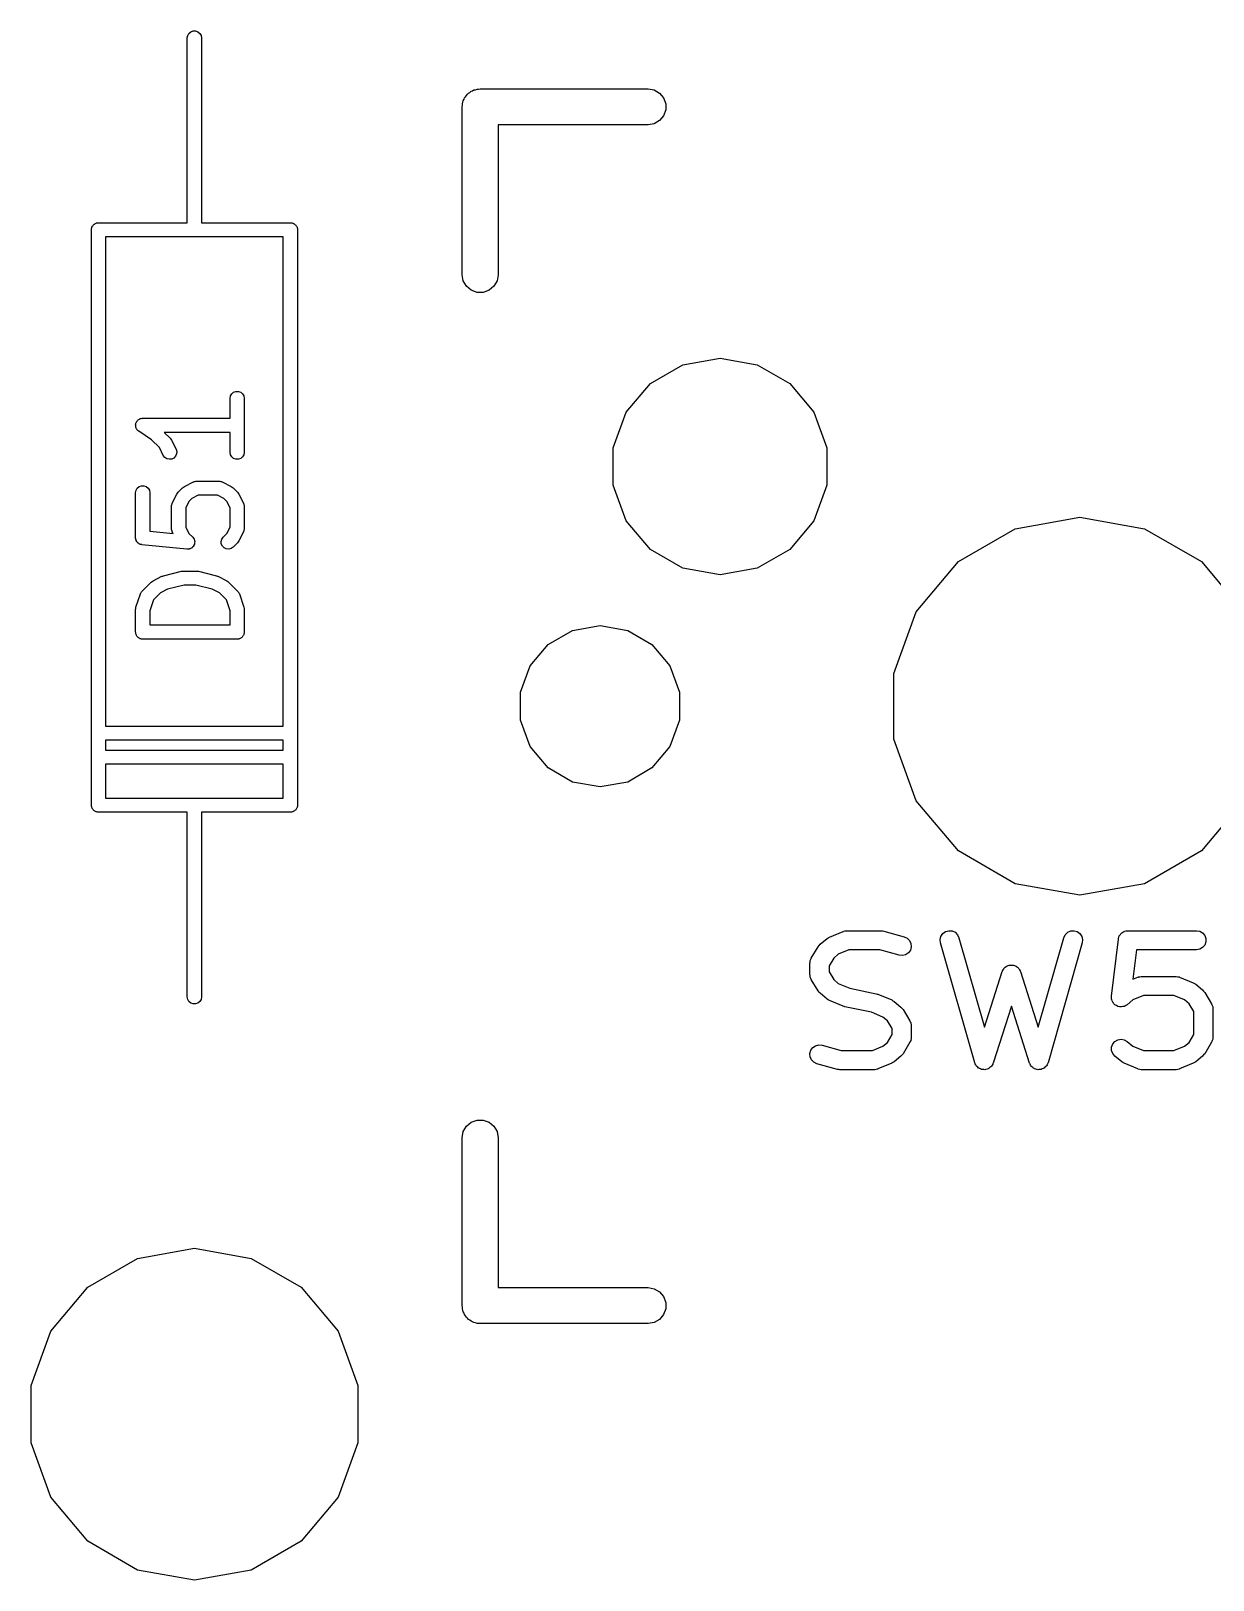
# Model space of a CAD drawing. Extents: x 30 to 168, y -145 to -27.
# Drawn here: x 31.27 to 43.78, y -145.26 to -128.85 of the extents above; entities that cross this region are included whole.
import ezdxf

# ---------------------------------------------------------------- set-up
doc = ezdxf.new("R2010")
doc.units = 0
doc.header["$MEASUREMENT"] = 0
doc.layers.add('BLACK', color=7, linetype='CONTINUOUS')

msp = doc.modelspace()

# ---------------------------------------------------------------- linework, layer by layer
at = {"layer": 'Black'}
for p, q in [((32.925, -128.92), (32.9295, -128.894)), ((32.925, -130.19), (32.925, -128.92)), ((32.9295, -128.894), (32.9425, -128.872)), ((32.9425, -128.872), (32.9625, -128.855)), ((32.9625, -128.855), (32.987, -128.846)), ((32.987, -128.846), (33.013, -128.846)), ((33.013, -128.846), (33.0375, -128.855)), ((33.0375, -128.855), (33.0575, -128.872)), ((33.0575, -128.872), (33.0705, -128.894)), ((33.0705, -128.894), (33.075, -128.92)), ((33.075, -128.92), (33.075, -130.19)), ((35.9297, -129.485), (35.9454, -129.479)), ((35.9454, -129.479), (35.9598, -129.471)), ((35.9598, -129.471), (35.9763, -129.468)), ((35.9763, -129.468), (35.9919, -129.462)), ((35.9919, -129.462), (36.0086, -129.462)), ((36.0086, -129.462), (36.025, -129.459)), ((36.025, -129.459), (37.803, -129.459)), ((37.803, -129.459), (37.8682, -129.471)), ((37.8682, -129.471), (37.9255, -129.504)), ((35.8345, -129.65), (35.8374, -129.634)), ((35.8374, -129.617), (35.8431, -129.601)), ((35.8374, -129.634), (35.8374, -129.617)), ((35.8431, -129.601), (35.846, -129.585)), ((35.846, -129.585), (35.8543, -129.57)), ((35.8543, -129.57), (35.86, -129.555)), ((35.86, -129.555), (35.8707, -129.542)), ((35.8707, -129.542), (35.8791, -129.528)), ((35.8791, -129.528), (35.8918, -129.517)), ((35.8918, -129.517), (35.9025, -129.504)), ((35.9025, -129.504), (35.917, -129.496)), ((35.917, -129.496), (35.9297, -129.485)), ((37.9255, -129.504), (37.968, -129.555)), ((37.968, -129.555), (37.9906, -129.617)), ((37.9906, -129.617), (37.9906, -129.683)), ((35.8345, -131.428), (35.8345, -129.65)), ((37.9255, -129.796), (37.8682, -129.829)), ((37.968, -129.745), (37.9255, -129.796)), ((37.9906, -129.683), (37.968, -129.745)), ((37.803, -129.84), (36.2155, -129.84)), ((36.2155, -129.84), (36.2155, -131.428)), ((37.8682, -129.829), (37.803, -129.84)), ((32.925, -130.877), (32.925, -130.19)), ((33.075, -130.19), (33.075, -130.877)), ((31.909, -130.952), (31.9101, -130.946)), ((31.909, -137.048), (31.909, -130.952)), ((31.9101, -130.939), (31.9124, -130.933)), ((31.9101, -130.946), (31.9101, -130.939)), ((31.9124, -130.933), (31.9135, -130.926)), ((31.9135, -130.926), (31.9168, -130.921)), ((31.9168, -130.921), (31.919, -130.915)), ((31.919, -130.915), (31.9233, -130.909)), ((31.9233, -130.909), (31.9265, -130.904)), ((31.9265, -130.904), (31.9316, -130.9)), ((31.9316, -130.9), (31.9358, -130.895)), ((31.9358, -130.895), (31.9415, -130.891)), ((31.9415, -130.891), (31.9465, -130.887)), ((31.9465, -130.887), (31.9527, -130.885)), ((31.9527, -130.885), (31.9583, -130.882)), ((31.9583, -130.882), (31.9648, -130.88)), ((31.9648, -130.88), (31.971, -130.878)), ((31.971, -130.878), (31.9775, -130.878)), ((31.9775, -130.878), (31.984, -130.877)), ((31.984, -130.877), (32.925, -130.877)), ((33.075, -130.877), (34.016, -130.877)), ((34.016, -130.877), (34.0225, -130.878)), ((34.0225, -130.878), (34.029, -130.878)), ((34.029, -130.878), (34.0352, -130.88)), ((34.0352, -130.88), (34.0417, -130.882)), ((34.0417, -130.882), (34.0473, -130.885)), ((34.0473, -130.885), (34.0535, -130.887)), ((34.0535, -130.887), (34.0585, -130.891)), ((34.0585, -130.891), (34.0642, -130.895)), ((34.0642, -130.895), (34.0684, -130.9)), ((34.0684, -130.9), (34.0735, -130.904)), ((34.0735, -130.904), (34.0767, -130.909)), ((34.0767, -130.909), (34.081, -130.915)), ((34.081, -130.915), (34.0832, -130.921)), ((34.0832, -130.921), (34.0865, -130.926)), ((34.0865, -130.926), (34.0876, -130.933)), ((34.0876, -130.933), (34.0899, -130.939)), ((34.0899, -130.939), (34.0899, -130.946)), ((34.0899, -130.946), (34.091, -130.952)), ((34.091, -130.952), (34.091, -137.048)), ((33, -131.027), (32.059, -131.027)), ((32.059, -131.027), (32.059, -136.211)), ((33.941, -131.027), (33, -131.027)), ((33.941, -136.211), (33.941, -131.027)), ((35.846, -131.493), (35.8345, -131.428)), ((36.2155, -131.428), (36.204, -131.493)), ((35.8791, -131.55), (35.846, -131.493)), ((35.9297, -131.593), (35.8791, -131.55)), ((35.9919, -131.616), (35.9297, -131.593)), ((36.0581, -131.616), (35.9919, -131.616)), ((36.1202, -131.593), (36.0581, -131.616)), ((36.1709, -131.55), (36.1202, -131.593)), ((36.204, -131.493), (36.1709, -131.55)), ((37.8275, -132.581), (38.1726, -132.382)), ((38.1726, -132.382), (38.565, -132.313)), ((38.565, -132.313), (38.9574, -132.382)), ((38.9574, -132.382), (39.3025, -132.581)), ((37.5714, -132.886), (37.8275, -132.581)), ((39.3025, -132.581), (39.5586, -132.886)), ((33.3774, -132.738), (33.3819, -132.712)), ((33.3774, -132.949), (33.3774, -132.738)), ((33.3819, -132.712), (33.3949, -132.69)), ((33.3949, -132.69), (33.4149, -132.673)), ((33.4149, -132.673), (33.4394, -132.664)), ((33.4394, -132.664), (33.4654, -132.664)), ((33.4654, -132.664), (33.4899, -132.673)), ((33.4899, -132.673), (33.5098, -132.69)), ((33.5098, -132.69), (33.5229, -132.712)), ((33.5229, -132.712), (33.5274, -132.738)), ((33.5274, -132.738), (33.5274, -133.31)), ((37.4351, -133.261), (37.5714, -132.886)), ((39.5586, -132.886), (39.6949, -133.261)), ((32.3775, -133.019), (32.3785, -133.015)), ((32.3785, -133.028), (32.3775, -133.019)), ((32.3785, -133.011), (32.3816, -133.002)), ((32.3785, -133.015), (32.3785, -133.011)), ((32.3785, -133.037), (32.3785, -133.028)), ((32.3799, -133.041), (32.3785, -133.037)), ((32.3804, -133.045), (32.3799, -133.041)), ((32.3844, -133.053), (32.3804, -133.045)), ((32.3816, -133.002), (32.3837, -132.994)), ((32.3837, -132.994), (32.386, -132.99)), ((32.3874, -133.061), (32.3844, -133.053)), ((32.386, -132.99), (32.3874, -132.986)), ((32.3874, -132.986), (32.3932, -132.979)), ((32.3901, -133.064), (32.3874, -133.061)), ((32.3919, -133.068), (32.3901, -133.064)), ((32.3984, -133.074), (32.3919, -133.068)), ((32.3932, -132.979), (32.3981, -132.972)), ((32.3981, -132.972), (32.4015, -132.97)), ((32.4042, -133.081), (32.3984, -133.074)), ((32.4015, -132.97), (32.4042, -132.966)), ((32.4042, -132.966), (32.4119, -132.962)), ((32.4078, -133.083), (32.4042, -133.081)), ((32.4108, -133.086), (32.4078, -133.083)), ((32.5475, -133.177), (32.4108, -133.086)), ((32.4119, -132.962), (32.4191, -132.957)), ((32.4191, -132.957), (32.4231, -132.955)), ((32.4231, -132.955), (32.4267, -132.953)), ((32.4267, -132.953), (32.4355, -132.952)), ((32.4355, -132.952), (32.4441, -132.949)), ((32.4441, -132.949), (32.4483, -132.95)), ((32.4483, -132.95), (32.4524, -132.949)), ((32.4524, -132.949), (33.3774, -132.949)), ((32.6288, -133.259), (32.5475, -133.177)), ((33.3774, -133.099), (32.6811, -133.099)), ((32.6811, -133.099), (32.7435, -133.161)), ((32.7435, -133.161), (32.7504, -133.171)), ((32.7504, -133.171), (32.7576, -133.181)), ((32.7576, -133.181), (32.8052, -133.276)), ((33.3774, -133.31), (33.3774, -133.099)), ((32.671, -133.343), (32.6288, -133.259)), ((32.6865, -133.364), (32.671, -133.343)), ((32.7083, -133.378), (32.6865, -133.364)), ((32.7336, -133.384), (32.7083, -133.378)), ((32.7595, -133.381), (32.7336, -133.384)), ((32.7828, -133.37), (32.7595, -133.381)), ((32.8007, -133.351), (32.7828, -133.37)), ((32.811, -133.327), (32.8007, -133.351)), ((32.8052, -133.276), (32.8126, -133.301)), ((32.8126, -133.301), (32.811, -133.327)), ((33.3819, -133.335), (33.3774, -133.31)), ((33.3949, -133.358), (33.3819, -133.335)), ((33.4149, -133.374), (33.3949, -133.358)), ((33.4394, -133.383), (33.4149, -133.374)), ((33.4654, -133.383), (33.4394, -133.383)), ((33.4899, -133.374), (33.4654, -133.383)), ((33.5098, -133.358), (33.4899, -133.374)), ((33.5229, -133.335), (33.5098, -133.358)), ((33.5274, -133.31), (33.5229, -133.335)), ((37.4351, -133.659), (37.4351, -133.261)), ((39.6949, -133.261), (39.6949, -133.659)), ((32.3774, -133.738), (32.3819, -133.712)), ((32.3774, -134.214), (32.3774, -133.738)), ((32.3819, -133.712), (32.3949, -133.69)), ((32.3949, -133.69), (32.4149, -133.673)), ((32.4149, -133.673), (32.4394, -133.664)), ((32.4394, -133.664), (32.4654, -133.664)), ((32.4654, -133.664), (32.4899, -133.673)), ((32.4899, -133.673), (32.5098, -133.69)), ((32.5098, -133.69), (32.5229, -133.712)), ((32.5229, -133.712), (32.5274, -133.738)), ((32.5274, -133.738), (32.5274, -134.146)), ((32.8139, -133.752), (32.821, -133.743)), ((32.821, -133.743), (32.8279, -133.733)), ((32.8279, -133.733), (32.8755, -133.685)), ((32.8755, -133.685), (32.8854, -133.678)), ((32.8854, -133.678), (32.895, -133.671)), ((32.895, -133.671), (32.9903, -133.623)), ((32.9903, -133.623), (32.9944, -133.622)), ((32.9944, -133.622), (32.9982, -133.62)), ((32.9982, -133.62), (33.0068, -133.618)), ((33.0068, -133.618), (33.0152, -133.616)), ((33.0152, -133.616), (33.0196, -133.616)), ((33.0196, -133.616), (33.0238, -133.615)), ((33.0238, -133.615), (33.2619, -133.615)), ((33.2619, -133.615), (33.2662, -133.616)), ((33.2662, -133.616), (33.2705, -133.616)), ((33.2705, -133.616), (33.2789, -133.618)), ((33.2789, -133.618), (33.2876, -133.62)), ((33.2876, -133.62), (33.2913, -133.622)), ((33.2913, -133.622), (33.2954, -133.623)), ((33.2954, -133.623), (33.3907, -133.671)), ((33.3907, -133.671), (33.4003, -133.678)), ((33.4003, -133.678), (33.4102, -133.685)), ((33.4102, -133.685), (33.4578, -133.733)), ((33.4578, -133.733), (33.4647, -133.743)), ((33.4647, -133.743), (33.4718, -133.752)), ((37.5714, -134.034), (37.4351, -133.659)), ((39.6949, -133.659), (39.5586, -134.034)), ((32.7583, -133.881), (32.7591, -133.877)), ((32.7583, -134.119), (32.7583, -133.881)), ((32.7588, -133.872), (32.7613, -133.864)), ((32.7591, -133.877), (32.7588, -133.872)), ((32.7613, -133.864), (32.7629, -133.855)), ((32.7629, -133.855), (32.765, -133.852)), ((32.765, -133.852), (32.7663, -133.847)), ((32.7663, -133.847), (32.8139, -133.752)), ((32.9426, -133.83), (32.9083, -133.899)), ((32.9083, -133.899), (32.9083, -134.101)), ((32.973, -133.8), (32.9426, -133.83)), ((33.0415, -133.765), (32.973, -133.8)), ((33.2442, -133.765), (33.0415, -133.765)), ((33.3127, -133.8), (33.2442, -133.765)), ((33.3431, -133.83), (33.3127, -133.8)), ((33.3774, -133.899), (33.3431, -133.83)), ((33.3774, -134.101), (33.3774, -133.899)), ((33.4718, -133.752), (33.5195, -133.847)), ((33.5195, -133.847), (33.5207, -133.852)), ((33.5207, -133.852), (33.5229, -133.855)), ((33.5229, -133.855), (33.5244, -133.864)), ((33.5244, -133.864), (33.5269, -133.872)), ((33.5269, -133.872), (33.5266, -133.877)), ((33.5266, -133.877), (33.5274, -133.881)), ((33.5274, -133.881), (33.5274, -134.119)), ((37.8275, -134.339), (37.5714, -134.034)), ((39.5586, -134.034), (39.3025, -134.339)), ((41.6904, -134.119), (42.375, -133.998)), ((42.375, -133.998), (43.0596, -134.119)), ((32.3779, -134.217), (32.3774, -134.214)), ((32.3776, -134.22), (32.3779, -134.217)), ((32.3801, -134.23), (32.3776, -134.22)), ((32.3819, -134.24), (32.3801, -134.23)), ((32.3833, -134.242), (32.3819, -134.24)), ((32.5274, -134.146), (32.7756, -134.171)), ((32.7591, -134.123), (32.7583, -134.119)), ((32.7588, -134.128), (32.7591, -134.123)), ((32.7613, -134.136), (32.7588, -134.128)), ((32.7629, -134.145), (32.7613, -134.136)), ((32.765, -134.148), (32.7629, -134.145)), ((32.7663, -134.153), (32.765, -134.148)), ((32.7756, -134.171), (32.7663, -134.153)), ((32.9083, -134.101), (32.9426, -134.17)), ((32.9426, -134.17), (32.9816, -134.209)), ((32.9816, -134.209), (32.9819, -134.209)), ((32.9819, -134.209), (32.9823, -134.21)), ((32.9823, -134.21), (32.9893, -134.22)), ((32.9893, -134.22), (32.9965, -134.23)), ((32.9965, -134.23), (32.9967, -134.231)), ((32.9967, -134.231), (32.9969, -134.231)), ((32.9969, -134.231), (33, -134.243)), ((33.2824, -134.255), (33.2892, -134.23)), ((33.2892, -134.23), (33.3041, -134.209)), ((33.3041, -134.209), (33.3431, -134.17)), ((33.3431, -134.17), (33.3774, -134.101)), ((33.5195, -134.153), (33.4718, -134.248)), ((33.5207, -134.148), (33.5195, -134.153)), ((33.5229, -134.145), (33.5207, -134.148)), ((33.5244, -134.136), (33.5229, -134.145)), ((33.5269, -134.128), (33.5244, -134.136)), ((33.5274, -134.119), (33.5266, -134.123)), ((33.5266, -134.123), (33.5269, -134.128)), ((41.0884, -134.467), (41.6904, -134.119)), ((43.0596, -134.119), (43.6615, -134.467)), ((32.384, -134.245), (32.3833, -134.242)), ((32.3898, -134.254), (32.384, -134.245)), ((32.3949, -134.262), (32.3898, -134.254)), ((32.3971, -134.264), (32.3949, -134.262)), ((32.3987, -134.267), (32.3971, -134.264)), ((32.407, -134.273), (32.3987, -134.267)), ((32.4149, -134.279), (32.407, -134.273)), ((32.4175, -134.28), (32.4149, -134.279)), ((32.4198, -134.282), (32.4175, -134.28)), ((32.4297, -134.285), (32.4198, -134.282)), ((32.4394, -134.288), (32.4297, -134.285)), ((32.4422, -134.288), (32.4394, -134.288)), ((32.4449, -134.289), (32.4422, -134.288)), ((32.9211, -134.337), (32.4449, -134.289)), ((32.9216, -134.336), (32.9211, -134.337)), ((32.922, -134.337), (32.9216, -134.336)), ((32.9345, -134.336), (32.922, -134.337)), ((32.9471, -134.335), (32.9345, -134.336)), ((32.9475, -134.334), (32.9471, -134.335)), ((32.948, -134.334), (32.9475, -134.334)), ((32.9594, -134.329), (32.948, -134.334)), ((32.9708, -134.324), (32.9594, -134.329)), ((32.9712, -134.324), (32.9708, -134.324)), ((32.9716, -134.323), (32.9712, -134.324)), ((32.9805, -134.314), (32.9716, -134.323)), ((32.9895, -134.306), (32.9805, -134.314)), ((32.9897, -134.305), (32.9895, -134.306)), ((32.99, -134.305), (32.9897, -134.305)), ((32.9953, -134.294), (32.99, -134.305)), ((33.0008, -134.282), (32.9953, -134.294)), ((33, -134.243), (33.0033, -134.255)), ((33.001, -134.281), (33.0008, -134.282)), ((33.0008, -134.282), (33.0008, -134.282)), ((33.0021, -134.269), (33.001, -134.281)), ((33.0034, -134.256), (33.0021, -134.269)), ((33.0033, -134.255), (33.0032, -134.256)), ((33.0032, -134.256), (33.0034, -134.256)), ((33.2847, -134.281), (33.2824, -134.255)), ((33.2957, -134.305), (33.2847, -134.281)), ((33.3141, -134.323), (33.2957, -134.305)), ((33.3377, -134.334), (33.3141, -134.323)), ((33.3637, -134.337), (33.3377, -134.334)), ((33.3888, -134.33), (33.3637, -134.337)), ((33.4102, -134.315), (33.3888, -134.33)), ((33.4578, -134.267), (33.4102, -134.315)), ((33.4647, -134.257), (33.4578, -134.267)), ((33.4718, -134.248), (33.4647, -134.257)), ((38.1726, -134.538), (37.8275, -134.339)), ((39.3025, -134.339), (38.9574, -134.538)), ((32.6723, -134.618), (32.8628, -134.57)), ((32.8628, -134.57), (32.8719, -134.569)), ((32.8719, -134.569), (32.881, -134.568)), ((32.881, -134.568), (33.0238, -134.568)), ((33.0238, -134.568), (33.0328, -134.569)), ((33.0328, -134.569), (33.042, -134.57)), ((33.042, -134.57), (33.2325, -134.618)), ((38.565, -134.607), (38.1726, -134.538)), ((38.9574, -134.538), (38.565, -134.607)), ((40.6416, -134.999), (41.0884, -134.467)), ((43.6615, -134.467), (44.1084, -134.999)), ((32.447, -134.78), (32.5422, -134.685)), ((32.5422, -134.685), (32.5521, -134.678)), ((32.5521, -134.678), (32.5617, -134.671)), ((32.5617, -134.671), (32.6569, -134.623)), ((32.6569, -134.623), (32.6648, -134.621)), ((32.6648, -134.621), (32.6723, -134.618)), ((32.8902, -134.718), (32.7167, -134.761)), ((33.0146, -134.718), (32.8902, -134.718)), ((33.1881, -134.761), (33.0146, -134.718)), ((33.2325, -134.618), (33.24, -134.621)), ((33.24, -134.621), (33.2478, -134.623)), ((33.2478, -134.623), (33.3431, -134.671)), ((33.3431, -134.671), (33.3527, -134.678)), ((33.3527, -134.678), (33.3626, -134.685)), ((33.3626, -134.685), (33.4578, -134.78)), ((32.3812, -134.952), (32.4288, -134.81)), ((32.4288, -134.81), (32.4309, -134.806)), ((32.4309, -134.806), (32.432, -134.802)), ((32.432, -134.802), (32.4371, -134.794)), ((32.4371, -134.794), (32.4413, -134.787)), ((32.4413, -134.787), (32.4445, -134.784)), ((32.4445, -134.784), (32.447, -134.78)), ((32.5656, -134.874), (32.5274, -134.988)), ((32.6397, -134.8), (32.5656, -134.874)), ((32.7167, -134.761), (32.6397, -134.8)), ((33.2651, -134.8), (33.1881, -134.761)), ((33.3392, -134.874), (33.2651, -134.8)), ((33.3774, -134.988), (33.3392, -134.874)), ((33.4578, -134.78), (33.4603, -134.784)), ((33.4603, -134.784), (33.4635, -134.787)), ((33.4635, -134.787), (33.4677, -134.794)), ((33.4677, -134.794), (33.4727, -134.802)), ((33.4727, -134.802), (33.4739, -134.806)), ((33.4739, -134.806), (33.4759, -134.81)), ((33.4759, -134.81), (33.5235, -134.952)), ((32.3774, -134.976), (32.3795, -134.964)), ((32.3774, -135.214), (32.3774, -134.976)), ((32.3795, -134.964), (32.3812, -134.952)), ((32.5274, -134.988), (32.5274, -135.139)), ((33.3774, -135.139), (33.3774, -134.988)), ((33.5235, -134.952), (33.5253, -134.964)), ((33.5253, -134.964), (33.5274, -134.976)), ((33.5274, -134.976), (33.5274, -135.214)), ((40.4039, -135.652), (40.6416, -134.999)), ((32.3785, -135.221), (32.3774, -135.214)), ((32.3785, -135.227), (32.3785, -135.221)), ((32.5274, -135.139), (33.3774, -135.139)), ((33.5274, -135.214), (33.5262, -135.221)), ((33.5262, -135.221), (33.5262, -135.227)), ((36.746, -135.346), (37.0029, -135.197)), ((37.0029, -135.197), (37.295, -135.146)), ((37.295, -135.146), (37.5871, -135.197)), ((37.5871, -135.197), (37.844, -135.346)), ((32.3808, -135.233), (32.3785, -135.227)), ((32.3819, -135.24), (32.3808, -135.233)), ((32.3852, -135.246), (32.3819, -135.24)), ((32.3874, -135.252), (32.3852, -135.246)), ((32.3916, -135.257), (32.3874, -135.252)), ((32.3949, -135.262), (32.3916, -135.257)), ((32.4, -135.267), (32.3949, -135.262)), ((32.4042, -135.272), (32.4, -135.267)), ((32.4099, -135.275), (32.4042, -135.272)), ((32.4149, -135.279), (32.4099, -135.275)), ((32.421, -135.281), (32.4149, -135.279)), ((32.4267, -135.285), (32.421, -135.281)), ((32.4332, -135.286), (32.4267, -135.285)), ((32.4394, -135.288), (32.4332, -135.286)), ((32.4459, -135.288), (32.4394, -135.288)), ((32.4524, -135.289), (32.4459, -135.288)), ((33.4524, -135.289), (32.4524, -135.289)), ((33.4588, -135.288), (33.4524, -135.289)), ((33.4654, -135.288), (33.4588, -135.288)), ((33.4716, -135.286), (33.4654, -135.288)), ((33.478, -135.285), (33.4716, -135.286)), ((33.4837, -135.281), (33.478, -135.285)), ((33.4899, -135.279), (33.4837, -135.281)), ((33.4949, -135.275), (33.4899, -135.279)), ((33.5006, -135.272), (33.4949, -135.275)), ((33.5048, -135.267), (33.5006, -135.272)), ((33.5098, -135.262), (33.5048, -135.267)), ((33.5131, -135.257), (33.5098, -135.262)), ((33.5173, -135.252), (33.5131, -135.257)), ((33.5196, -135.246), (33.5173, -135.252)), ((33.5229, -135.24), (33.5196, -135.246)), ((33.524, -135.233), (33.5229, -135.24)), ((33.5262, -135.227), (33.524, -135.233)), ((36.5553, -135.573), (36.746, -135.346)), ((37.844, -135.346), (38.0347, -135.573)), ((36.4538, -135.852), (36.5553, -135.573)), ((38.0347, -135.573), (38.1362, -135.852)), ((40.4039, -136.348), (40.4039, -135.652)), ((36.4538, -136.148), (36.4538, -135.852)), ((38.1362, -135.852), (38.1362, -136.148)), ((32.059, -136.211), (33.941, -136.211)), ((36.5553, -136.427), (36.4538, -136.148)), ((38.1362, -136.148), (38.0347, -136.427)), ((32.059, -136.361), (32.059, -136.465)), ((33.941, -136.361), (32.059, -136.361)), ((33.941, -136.465), (33.941, -136.361)), ((40.6416, -137.001), (40.4039, -136.348)), ((32.059, -136.465), (33.941, -136.465)), ((36.746, -136.654), (36.5553, -136.427)), ((38.0347, -136.427), (37.844, -136.654)), ((33.941, -136.615), (32.059, -136.615)), ((32.059, -136.615), (32.059, -136.973)), ((33.941, -136.973), (33.941, -136.615)), ((37.0029, -136.803), (36.746, -136.654)), ((37.844, -136.654), (37.5871, -136.803)), ((37.295, -136.854), (37.0029, -136.803)), ((37.5871, -136.803), (37.295, -136.854)), ((32.059, -136.973), (33, -136.973)), ((33, -136.973), (33.941, -136.973)), ((41.0884, -137.533), (40.6416, -137.001)), ((44.1084, -137.001), (43.6615, -137.533)), ((31.9101, -137.054), (31.909, -137.048)), ((31.9101, -137.061), (31.9101, -137.054)), ((31.9124, -137.067), (31.9101, -137.061)), ((31.9135, -137.074), (31.9124, -137.067)), ((31.9168, -137.079), (31.9135, -137.074)), ((31.919, -137.085), (31.9168, -137.079)), ((31.9233, -137.091), (31.919, -137.085)), ((31.9265, -137.096), (31.9233, -137.091)), ((31.9316, -137.1), (31.9265, -137.096)), ((31.9358, -137.105), (31.9316, -137.1)), ((31.9415, -137.109), (31.9358, -137.105)), ((31.9465, -137.113), (31.9415, -137.109)), ((31.9527, -137.115), (31.9465, -137.113)), ((31.9583, -137.118), (31.9527, -137.115)), ((31.9648, -137.12), (31.9583, -137.118)), ((31.971, -137.122), (31.9648, -137.12)), ((31.9775, -137.122), (31.971, -137.122)), ((31.984, -137.123), (31.9775, -137.122)), ((32.925, -137.123), (31.984, -137.123)), ((32.925, -137.81), (32.925, -137.123)), ((34.016, -137.123), (33.075, -137.123)), ((33.075, -137.123), (33.075, -137.81)), ((34.0225, -137.122), (34.016, -137.123)), ((34.029, -137.122), (34.0225, -137.122)), ((34.0352, -137.12), (34.029, -137.122)), ((34.0417, -137.118), (34.0352, -137.12)), ((34.0473, -137.115), (34.0417, -137.118)), ((34.0535, -137.113), (34.0473, -137.115)), ((34.0585, -137.109), (34.0535, -137.113)), ((34.0642, -137.105), (34.0585, -137.109)), ((34.0684, -137.1), (34.0642, -137.105)), ((34.0735, -137.096), (34.0684, -137.1)), ((34.0767, -137.091), (34.0735, -137.096)), ((34.081, -137.085), (34.0767, -137.091)), ((34.0832, -137.079), (34.081, -137.085)), ((34.0865, -137.074), (34.0832, -137.079)), ((34.0876, -137.067), (34.0865, -137.074)), ((34.0899, -137.061), (34.0876, -137.067)), ((34.091, -137.048), (34.0899, -137.054)), ((34.0899, -137.054), (34.0899, -137.061)), ((41.6904, -137.881), (41.0884, -137.533)), ((43.6615, -137.533), (43.0596, -137.881)), ((32.925, -139.08), (32.925, -137.81)), ((33.075, -137.81), (33.075, -139.08)), ((42.375, -138.002), (41.6904, -137.881)), ((43.0596, -137.881), (42.375, -138.002)), ((39.6248, -138.522), (39.6974, -138.462)), ((39.6974, -138.462), (39.7106, -138.454)), ((39.7106, -138.454), (39.7234, -138.446)), ((39.7234, -138.446), (39.8685, -138.386)), ((39.8685, -138.386), (39.8708, -138.385)), ((39.8708, -138.385), (39.8728, -138.384)), ((39.8728, -138.384), (39.8879, -138.381)), ((39.8879, -138.381), (39.9029, -138.378)), ((39.9029, -138.378), (39.9053, -138.378)), ((39.9053, -138.378), (39.9076, -138.378)), ((39.9076, -138.378), (40.2704, -138.378)), ((40.2704, -138.378), (40.284, -138.38)), ((40.284, -138.38), (40.2976, -138.382)), ((40.2976, -138.382), (40.5153, -138.442)), ((40.5153, -138.442), (40.5472, -138.457)), ((40.5472, -138.457), (40.5719, -138.482)), ((40.5719, -138.482), (40.5865, -138.515)), ((40.8948, -138.472), (40.9034, -138.438)), ((40.8985, -138.507), (40.8948, -138.472)), ((41.2613, -139.777), (40.8985, -138.507)), ((40.9034, -138.438), (40.9231, -138.409)), ((40.9231, -138.409), (40.9517, -138.388)), ((40.9517, -138.388), (40.9856, -138.378)), ((40.9856, -138.378), (41.0208, -138.381)), ((41.0208, -138.381), (41.053, -138.395)), ((41.053, -138.395), (41.0784, -138.42)), ((41.0784, -138.42), (41.0938, -138.452)), ((41.0938, -138.452), (41.3645, -139.399)), ((41.9341, -139.399), (42.2047, -138.452)), ((42.4001, -138.507), (42.0373, -139.777)), ((42.2047, -138.452), (42.2202, -138.42)), ((42.2202, -138.42), (42.2455, -138.395)), ((42.2455, -138.395), (42.2778, -138.381)), ((42.2778, -138.381), (42.313, -138.378)), ((42.313, -138.378), (42.3469, -138.388)), ((42.3469, -138.388), (42.3754, -138.409)), ((42.3754, -138.409), (42.3952, -138.438)), ((42.3952, -138.438), (42.4038, -138.472)), ((42.4038, -138.472), (42.4001, -138.507)), ((42.7096, -139.072), (42.7821, -138.467)), ((42.7821, -138.467), (42.7829, -138.465)), ((42.7829, -138.462), (42.788, -138.448)), ((42.7829, -138.465), (42.7829, -138.462)), ((42.788, -138.448), (42.7923, -138.434)), ((42.7923, -138.434), (42.794, -138.431)), ((42.794, -138.431), (42.795, -138.429)), ((42.795, -138.429), (42.8046, -138.417)), ((42.8046, -138.417), (42.8135, -138.405)), ((42.8135, -138.405), (42.8159, -138.404)), ((42.8159, -138.404), (42.8177, -138.402)), ((42.8177, -138.402), (42.8306, -138.394)), ((42.8306, -138.394), (42.843, -138.386)), ((42.843, -138.386), (42.8458, -138.385)), ((42.8458, -138.385), (42.8483, -138.384)), ((42.8483, -138.384), (42.8629, -138.381)), ((42.8629, -138.381), (42.8774, -138.378)), ((42.8774, -138.378), (42.8802, -138.378)), ((42.8802, -138.378), (42.883, -138.378)), ((42.883, -138.378), (43.6087, -138.378)), ((43.6087, -138.378), (43.6435, -138.384)), ((43.6435, -138.384), (43.674, -138.402)), ((43.674, -138.402), (43.6967, -138.429)), ((43.6967, -138.429), (43.7088, -138.462)), ((43.7088, -138.497), (43.6967, -138.53)), ((43.7088, -138.462), (43.7088, -138.497)), ((39.5267, -138.678), (39.5302, -138.669)), ((39.5302, -138.669), (39.6027, -138.548)), ((39.6027, -138.548), (39.6138, -138.535)), ((39.6138, -138.535), (39.6248, -138.522)), ((39.7681, -138.668), (39.7189, -138.75)), ((39.8157, -138.628), (39.7681, -138.668)), ((39.9279, -138.581), (39.8157, -138.628)), ((40.2566, -138.581), (39.9279, -138.581)), ((40.4609, -138.638), (40.2566, -138.581)), ((40.4961, -138.641), (40.4609, -138.638)), ((40.5302, -138.632), (40.4961, -138.641)), ((40.5593, -138.612), (40.5302, -138.632)), ((40.5798, -138.584), (40.5593, -138.612)), ((40.5893, -138.55), (40.5798, -138.584)), ((40.5865, -138.515), (40.5893, -138.55)), ((42.9731, -138.581), (42.9359, -138.892)), ((43.6087, -138.581), (42.9731, -138.581)), ((43.6435, -138.575), (43.6087, -138.581)), ((43.674, -138.557), (43.6435, -138.575)), ((43.6967, -138.53), (43.674, -138.557)), ((39.5157, -138.721), (39.5174, -138.712)), ((39.5157, -138.842), (39.5157, -138.721)), ((39.5174, -138.712), (39.5175, -138.702)), ((39.5175, -138.702), (39.5204, -138.695)), ((39.5204, -138.695), (39.5218, -138.687)), ((39.5218, -138.687), (39.5267, -138.678)), ((39.7189, -138.75), (39.7189, -138.814)), ((39.7189, -138.814), (39.7681, -138.896)), ((41.3645, -139.399), (41.5525, -138.811)), ((41.5525, -138.811), (41.5544, -138.808)), ((41.5544, -138.808), (41.5553, -138.804)), ((41.5553, -138.804), (41.5626, -138.792)), ((41.5626, -138.792), (41.5689, -138.78)), ((41.5689, -138.78), (41.5719, -138.777)), ((41.5719, -138.777), (41.5741, -138.774)), ((41.5741, -138.774), (41.5849, -138.766)), ((41.5849, -138.766), (41.5951, -138.756)), ((41.5951, -138.756), (41.5988, -138.755)), ((41.5988, -138.755), (41.602, -138.752)), ((41.602, -138.752), (41.615, -138.748)), ((41.615, -138.748), (41.6277, -138.743)), ((41.6277, -138.743), (41.6318, -138.743)), ((41.6318, -138.743), (41.6356, -138.742)), ((41.6356, -138.742), (41.6493, -138.742)), ((41.6493, -138.742), (41.663, -138.742)), ((41.663, -138.742), (41.6668, -138.743)), ((41.6668, -138.743), (41.6709, -138.743)), ((41.6709, -138.743), (41.6835, -138.748)), ((41.6835, -138.748), (41.6966, -138.752)), ((41.6966, -138.752), (41.6998, -138.755)), ((41.6998, -138.755), (41.7035, -138.756)), ((41.7035, -138.756), (41.7137, -138.766)), ((41.7137, -138.766), (41.7245, -138.774)), ((41.7245, -138.774), (41.7266, -138.777)), ((41.7266, -138.777), (41.7296, -138.78)), ((41.7296, -138.78), (41.736, -138.792)), ((41.736, -138.792), (41.7433, -138.804)), ((41.7433, -138.804), (41.7442, -138.808)), ((41.7442, -138.808), (41.7461, -138.811)), ((41.7461, -138.811), (41.9341, -139.399)), ((39.5174, -138.852), (39.5157, -138.842)), ((39.5175, -138.862), (39.5174, -138.852)), ((39.5204, -138.869), (39.5175, -138.862)), ((39.5218, -138.877), (39.5204, -138.869)), ((39.5267, -138.886), (39.5218, -138.877)), ((39.5302, -138.895), (39.5267, -138.886)), ((39.6027, -139.016), (39.5302, -138.895)), ((39.7681, -138.896), (39.8157, -138.936)), ((39.8157, -138.936), (39.9377, -138.987)), ((39.9377, -138.987), (40.2186, -139.045)), ((42.9359, -138.892), (42.9891, -138.87)), ((42.9891, -138.87), (42.9914, -138.869)), ((42.9914, -138.869), (42.9934, -138.868)), ((42.9934, -138.868), (43.0085, -138.865)), ((43.0085, -138.865), (43.0235, -138.862)), ((43.0235, -138.862), (43.0258, -138.862)), ((43.0258, -138.862), (43.0281, -138.862)), ((43.0281, -138.862), (43.391, -138.862)), ((43.391, -138.862), (43.3933, -138.862)), ((43.3933, -138.862), (43.3956, -138.862)), ((43.3956, -138.862), (43.4106, -138.865)), ((43.4106, -138.865), (43.4257, -138.868)), ((43.4257, -138.868), (43.4278, -138.869)), ((43.4278, -138.869), (43.4301, -138.87)), ((43.4301, -138.87), (43.5752, -138.93)), ((43.5752, -138.93), (43.588, -138.938)), ((43.588, -138.938), (43.6012, -138.946)), ((43.6012, -138.946), (43.6738, -139.006)), ((32.9295, -139.106), (32.925, -139.08)), ((32.9425, -139.128), (32.9295, -139.106)), ((32.9625, -139.145), (32.9425, -139.128)), ((32.987, -139.154), (32.9625, -139.145)), ((33.013, -139.154), (32.987, -139.154)), ((33.0375, -139.145), (33.013, -139.154)), ((33.0575, -139.128), (33.0375, -139.145)), ((33.0705, -139.106), (33.0575, -139.128)), ((33.075, -139.08), (33.0705, -139.106)), ((39.6139, -139.028), (39.6027, -139.016)), ((39.6248, -139.041), (39.6139, -139.028)), ((39.6974, -139.102), (39.6248, -139.041)), ((39.7106, -139.109), (39.6974, -139.102)), ((39.7234, -139.118), (39.7106, -139.109)), ((39.8685, -139.178), (39.7234, -139.118)), ((40.2186, -139.045), (40.2275, -139.049)), ((40.2275, -139.049), (40.2369, -139.051)), ((40.2369, -139.051), (40.3821, -139.111)), ((40.3821, -139.111), (40.3949, -139.12)), ((40.3949, -139.12), (40.408, -139.127)), ((40.408, -139.127), (40.4806, -139.188)), ((42.7104, -139.087), (42.7096, -139.072)), ((42.7103, -139.102), (42.7104, -139.087)), ((42.7113, -139.104), (42.7103, -139.102)), ((42.7115, -139.107), (42.7113, -139.104)), ((42.7173, -139.121), (42.7115, -139.107)), ((42.7223, -139.135), (42.7173, -139.121)), ((42.7242, -139.137), (42.7223, -139.135)), ((42.7254, -139.14), (42.7242, -139.137)), ((42.7354, -139.151), (42.7254, -139.14)), ((42.7449, -139.162), (42.7354, -139.151)), ((42.7475, -139.163), (42.7449, -139.162)), ((42.7495, -139.166), (42.7475, -139.163)), ((42.8755, -139.162), (42.8627, -139.17)), ((42.9363, -139.112), (42.8755, -139.162)), ((43.0485, -139.065), (42.9363, -139.112)), ((43.3707, -139.065), (43.0485, -139.065)), ((43.4829, -139.112), (43.3707, -139.065)), ((43.5304, -139.151), (43.4829, -139.112)), ((43.5797, -139.233), (43.5304, -139.151)), ((43.6738, -139.006), (43.6847, -139.019)), ((43.6847, -139.019), (43.6958, -139.032)), ((43.6958, -139.032), (43.7684, -139.153)), ((43.7684, -139.153), (43.7719, -139.162)), ((43.7719, -139.162), (43.7768, -139.17)), ((39.8779, -139.18), (39.8685, -139.178)), ((39.8868, -139.184), (39.8779, -139.18)), ((40.1677, -139.242), (39.8868, -139.184)), ((40.2898, -139.293), (40.1677, -139.242)), ((40.3373, -139.333), (40.2898, -139.293)), ((40.4806, -139.188), (40.4916, -139.201)), ((40.4916, -139.201), (40.5027, -139.213)), ((40.5027, -139.213), (40.5753, -139.334)), ((41.6493, -139.176), (41.4558, -139.78)), ((41.8428, -139.78), (41.6493, -139.176)), ((42.7626, -139.172), (42.7495, -139.166)), ((42.7754, -139.18), (42.7626, -139.172)), ((42.7783, -139.18), (42.7754, -139.18)), ((42.781, -139.182), (42.7783, -139.18)), ((42.7956, -139.183), (42.781, -139.182)), ((42.8101, -139.186), (42.7956, -139.183)), ((42.813, -139.185), (42.8101, -139.186)), ((42.816, -139.186), (42.813, -139.185)), ((42.8303, -139.182), (42.816, -139.186)), ((42.8449, -139.18), (42.8303, -139.182)), ((42.8475, -139.178), (42.8449, -139.18)), ((42.8504, -139.178), (42.8475, -139.178)), ((42.8627, -139.17), (42.8504, -139.178)), ((43.5797, -139.479), (43.5797, -139.233)), ((43.7768, -139.17), (43.7782, -139.178)), ((43.7782, -139.178), (43.781, -139.186)), ((43.781, -139.186), (43.7812, -139.196)), ((43.7812, -139.196), (43.7829, -139.205)), ((43.7829, -139.205), (43.7829, -139.508)), ((40.3865, -139.415), (40.3373, -139.333)), ((40.3373, -139.562), (40.3865, -139.479)), ((40.3865, -139.479), (40.3865, -139.415)), ((40.5753, -139.334), (40.5787, -139.343)), ((40.5787, -139.343), (40.5836, -139.352)), ((40.5836, -139.352), (40.585, -139.36)), ((40.585, -139.36), (40.5879, -139.367)), ((40.5879, -139.367), (40.5881, -139.377)), ((40.5881, -139.377), (40.5897, -139.387)), ((40.5897, -139.387), (40.5897, -139.508)), ((43.5304, -139.562), (43.5797, -139.479)), ((39.5162, -139.679), (39.5256, -139.645)), ((39.5256, -139.645), (39.5461, -139.617)), ((39.5461, -139.617), (39.5752, -139.597)), ((39.5752, -139.597), (39.6094, -139.588)), ((39.6094, -139.588), (39.6445, -139.591)), ((39.6445, -139.591), (39.8488, -139.648)), ((39.8488, -139.648), (40.1775, -139.648)), ((40.1775, -139.648), (40.2898, -139.601)), ((40.2898, -139.601), (40.3373, -139.562)), ((40.5753, -139.56), (40.5027, -139.681)), ((40.5787, -139.551), (40.5753, -139.56)), ((40.5836, -139.542), (40.5787, -139.551)), ((40.585, -139.534), (40.5836, -139.542)), ((40.5879, -139.527), (40.585, -139.534)), ((40.5881, -139.517), (40.5879, -139.527)), ((40.5897, -139.508), (40.5881, -139.517)), ((42.7103, -139.611), (42.7223, -139.578)), ((42.7104, -139.647), (42.7103, -139.611)), ((42.7226, -139.68), (42.7104, -139.647)), ((42.7223, -139.578), (42.7449, -139.551)), ((42.7449, -139.551), (42.7754, -139.533)), ((42.7754, -139.533), (42.8101, -139.527)), ((42.8101, -139.527), (42.8449, -139.533)), ((42.8449, -139.533), (42.8755, -139.551)), ((42.8755, -139.551), (42.9362, -139.601)), ((42.9362, -139.601), (43.0485, -139.648)), ((43.0485, -139.648), (43.3707, -139.648)), ((43.3707, -139.648), (43.4829, -139.601)), ((43.4829, -139.601), (43.5304, -139.562)), ((43.7684, -139.56), (43.6958, -139.681)), ((43.7719, -139.551), (43.7684, -139.56)), ((43.7768, -139.542), (43.7719, -139.551)), ((43.7782, -139.534), (43.7768, -139.542)), ((43.781, -139.527), (43.7782, -139.534)), ((43.7812, -139.517), (43.781, -139.527)), ((43.7829, -139.508), (43.7812, -139.517)), ((39.5189, -139.714), (39.5162, -139.679)), ((39.5335, -139.747), (39.5189, -139.714)), ((39.5583, -139.772), (39.5335, -139.747)), ((39.5901, -139.787), (39.5583, -139.772)), ((39.8078, -139.847), (39.5901, -139.787)), ((40.3821, -139.783), (40.2369, -139.843)), ((40.3949, -139.775), (40.3821, -139.783)), ((40.408, -139.767), (40.3949, -139.775)), ((40.4806, -139.707), (40.408, -139.767)), ((40.4916, -139.694), (40.4806, -139.707)), ((40.5027, -139.681), (40.4916, -139.694)), ((41.2638, -139.783), (41.2613, -139.777)), ((41.265, -139.788), (41.2638, -139.783)), ((41.2714, -139.798), (41.265, -139.788)), ((41.2767, -139.809), (41.2714, -139.798)), ((41.2808, -139.813), (41.2767, -139.809)), ((41.2838, -139.818), (41.2808, -139.813)), ((41.2934, -139.825), (41.2838, -139.818)), ((41.432, -139.82), (41.4222, -139.827)), ((41.4352, -139.816), (41.432, -139.82)), ((41.4393, -139.812), (41.4352, -139.816)), ((41.445, -139.801), (41.4393, -139.812)), ((41.4518, -139.791), (41.445, -139.801)), ((41.4531, -139.785), (41.4518, -139.791)), ((41.4558, -139.78), (41.4531, -139.785)), ((41.8454, -139.785), (41.8428, -139.78)), ((41.8468, -139.791), (41.8454, -139.785)), ((41.8536, -139.801), (41.8468, -139.791)), ((41.8592, -139.812), (41.8536, -139.801)), ((41.8634, -139.816), (41.8592, -139.812)), ((41.8666, -139.82), (41.8634, -139.816)), ((41.8764, -139.827), (41.8666, -139.82)), ((42.0148, -139.818), (42.0052, -139.825)), ((42.0178, -139.813), (42.0148, -139.818)), ((42.0218, -139.809), (42.0178, -139.813)), ((42.0271, -139.798), (42.0218, -139.809)), ((42.0336, -139.788), (42.0271, -139.798)), ((42.0348, -139.783), (42.0336, -139.788)), ((42.0373, -139.777), (42.0348, -139.783)), ((42.7454, -139.707), (42.7226, -139.68)), ((42.818, -139.767), (42.7454, -139.707)), ((42.8311, -139.775), (42.818, -139.767)), ((42.8439, -139.783), (42.8311, -139.775)), ((42.9891, -139.843), (42.8439, -139.783)), ((43.5752, -139.783), (43.4301, -139.843)), ((43.588, -139.775), (43.5752, -139.783)), ((43.6012, -139.767), (43.588, -139.775)), ((43.6738, -139.707), (43.6012, -139.767)), ((43.6847, -139.694), (43.6738, -139.707)), ((43.6958, -139.681), (43.6847, -139.694)), ((39.8215, -139.849), (39.8078, -139.847)), ((39.835, -139.851), (39.8215, -139.849)), ((40.1979, -139.851), (39.835, -139.851)), ((40.2002, -139.851), (40.1979, -139.851)), ((40.2025, -139.851), (40.2002, -139.851)), ((40.2175, -139.848), (40.2025, -139.851)), ((40.2326, -139.845), (40.2175, -139.848)), ((40.2346, -139.844), (40.2326, -139.845)), ((40.2369, -139.843), (40.2346, -139.844)), ((41.3021, -139.834), (41.2934, -139.825)), ((41.3072, -139.836), (41.3021, -139.834)), ((41.3117, -139.839), (41.3072, -139.836)), ((41.3233, -139.843), (41.3117, -139.839)), ((41.3343, -139.848), (41.3233, -139.843)), ((41.3399, -139.848), (41.3343, -139.848)), ((41.3453, -139.85), (41.3399, -139.848)), ((41.3574, -139.85), (41.3453, -139.85)), ((41.3695, -139.851), (41.3574, -139.85)), ((41.3749, -139.849), (41.3695, -139.851)), ((41.3806, -139.849), (41.3749, -139.849)), ((41.3918, -139.844), (41.3806, -139.849)), ((41.4035, -139.841), (41.3918, -139.844)), ((41.408, -139.838), (41.4035, -139.841)), ((41.4132, -139.835), (41.408, -139.838)), ((41.4222, -139.827), (41.4132, -139.835)), ((41.8853, -139.835), (41.8764, -139.827)), ((41.8906, -139.838), (41.8853, -139.835)), ((41.8951, -139.841), (41.8906, -139.838)), ((41.9068, -139.844), (41.8951, -139.841)), ((41.918, -139.849), (41.9068, -139.844)), ((41.9236, -139.849), (41.918, -139.849)), ((41.929, -139.851), (41.9236, -139.849)), ((41.9411, -139.85), (41.929, -139.851)), ((41.9533, -139.85), (41.9411, -139.85)), ((41.9586, -139.848), (41.9533, -139.85)), ((41.9642, -139.848), (41.9586, -139.848)), ((41.9753, -139.843), (41.9642, -139.848)), ((41.9869, -139.839), (41.9753, -139.843)), ((41.9913, -139.836), (41.9869, -139.839)), ((41.9965, -139.834), (41.9913, -139.836)), ((42.0052, -139.825), (41.9965, -139.834)), ((42.9914, -139.844), (42.9891, -139.843)), ((42.9934, -139.845), (42.9914, -139.844)), ((43.0085, -139.848), (42.9934, -139.845)), ((43.0235, -139.851), (43.0085, -139.848)), ((43.0258, -139.851), (43.0235, -139.851)), ((43.0281, -139.851), (43.0258, -139.851)), ((43.391, -139.851), (43.0281, -139.851)), ((43.3933, -139.851), (43.391, -139.851)), ((43.3956, -139.851), (43.3933, -139.851)), ((43.4106, -139.848), (43.3956, -139.851)), ((43.4257, -139.845), (43.4106, -139.848)), ((43.4278, -139.844), (43.4257, -139.845)), ((43.4301, -139.843), (43.4278, -139.844)), ((35.846, -140.507), (35.8791, -140.45)), ((35.8791, -140.45), (35.9297, -140.407)), ((35.9297, -140.407), (35.9919, -140.384)), ((35.9919, -140.384), (36.0581, -140.384)), ((36.0581, -140.384), (36.1202, -140.407)), ((36.1202, -140.407), (36.1709, -140.45)), ((36.1709, -140.45), (36.204, -140.507)), ((35.8345, -140.572), (35.846, -140.507)), ((35.8345, -142.35), (35.8345, -140.572)), ((36.204, -140.507), (36.2155, -140.572)), ((36.2155, -140.572), (36.2155, -142.159)), ((32.3992, -141.849), (33, -141.743)), ((33, -141.743), (33.6008, -141.849)), ((31.8708, -142.154), (32.3992, -141.849)), ((33.6008, -141.849), (34.1292, -142.154)), ((31.4787, -142.622), (31.8708, -142.154)), ((34.1292, -142.154), (34.5213, -142.622)), ((36.2155, -142.159), (37.803, -142.159)), ((37.803, -142.159), (37.8682, -142.171)), ((37.8682, -142.171), (37.9255, -142.204)), ((37.9255, -142.204), (37.968, -142.255)), ((37.968, -142.255), (37.9906, -142.317)), ((35.8374, -142.366), (35.8345, -142.35)), ((35.8374, -142.383), (35.8374, -142.366)), ((35.8431, -142.399), (35.8374, -142.383)), ((35.846, -142.415), (35.8431, -142.399)), ((35.8543, -142.43), (35.846, -142.415)), ((35.86, -142.445), (35.8543, -142.43)), ((35.8707, -142.458), (35.86, -142.445)), ((37.968, -142.445), (37.9255, -142.496)), ((37.9906, -142.383), (37.968, -142.445)), ((37.9906, -142.317), (37.9906, -142.383)), ((35.8791, -142.472), (35.8707, -142.458)), ((35.8918, -142.483), (35.8791, -142.472)), ((35.9025, -142.496), (35.8918, -142.483)), ((35.917, -142.504), (35.9025, -142.496)), ((35.9297, -142.515), (35.917, -142.504)), ((35.9454, -142.521), (35.9297, -142.515)), ((35.9598, -142.529), (35.9454, -142.521)), ((35.9763, -142.532), (35.9598, -142.529)), ((35.9919, -142.538), (35.9763, -142.532)), ((36.0086, -142.538), (35.9919, -142.538)), ((36.025, -142.54), (36.0086, -142.538)), ((37.803, -142.54), (36.025, -142.54)), ((37.8682, -142.529), (37.803, -142.54)), ((37.9255, -142.496), (37.8682, -142.529)), ((31.27, -143.195), (31.4787, -142.622)), ((34.5213, -142.622), (34.73, -143.195)), ((31.27, -143.805), (31.27, -143.195)), ((34.73, -143.195), (34.73, -143.805)), ((31.4787, -144.378), (31.27, -143.805)), ((34.73, -143.805), (34.5213, -144.378)), ((31.8708, -144.846), (31.4787, -144.378)), ((34.5213, -144.378), (34.1292, -144.846)), ((32.3992, -145.151), (31.8708, -144.846)), ((34.1292, -144.846), (33.6008, -145.151)), ((33, -145.257), (32.3992, -145.151)), ((33.6008, -145.151), (33, -145.257))]:
    msp.add_line(p, q, dxfattribs=at)

doc.saveas('drawing.dxf')
